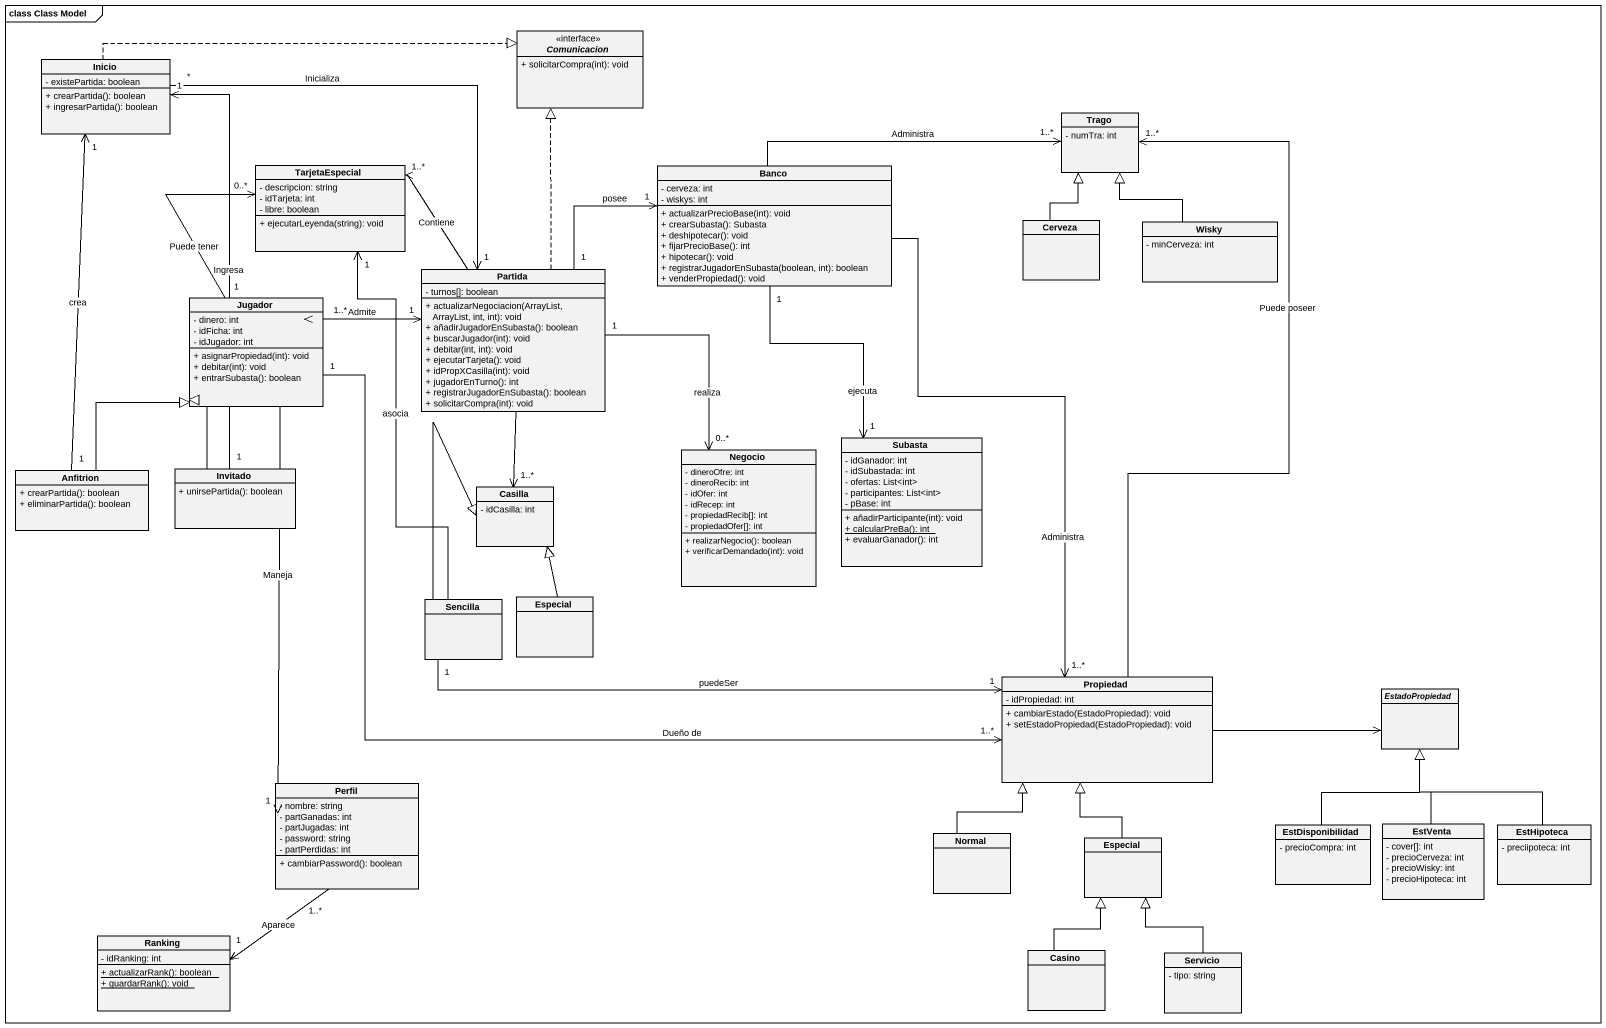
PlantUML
@startuml
mainframe class Class Model
hide circle
hide empty members
skinparam classAttributeIconSize 0
interface Comunicacion <<interface>> {
  + solicitarCompra(int): void
}
class Inicio {
  - existePartida: boolean
  + crearPartida(): boolean
  + ingresarPartida(): boolean
}
class Trago {
  - numTra: int
}
class TarjetaEspecial {
  - descripcion: string
  - idTarjeta: int
  - libre: boolean
  + ejecutarLeyenda(string): void
}
class Banco {
  - cerveza: int
  - wiskys: int
  + actualizarPrecioBase(int): void
  + crearSubasta(): Subasta
  + deshipotecar(): void
  + fijarPrecioBase(): int
  + hipotecar(): void
  + registrarJugadorEnSubasta(boolean, int): boolean
  + venderPropiedad(): void
}
class Cerveza
class Wisky {
  - minCerveza: int
}
class Jugador {
  - dinero: int
  - idFicha: int
  - idJugador: int
  + asignarPropiedad(int): void
  + debitar(int): void
  + entrarSubasta(): boolean
}
class Partida {
  - turnos[]: boolean
  + actualizarNegociacion(ArrayList, ArrayList, int, int): void
  + añadirJugadorEnSubasta(): boolean
  + buscarJugador(int): void
  + debitar(int, int): void
  + ejecutarTarjeta(): void
  + idPropXCasilla(int): void
  + jugadorEnTurno(): int
  + registrarJugadorEnSubasta(): boolean
  + solicitarCompra(int): void
}
class Negocio {
  - dineroOfre: int
  - dineroRecib: int
  - idOfer: int
  - idRecep: int
  - propiedadRecib[]: int
  - propiedadOfer[]: int
  + realizarNegocio(): boolean
  + verificarDemandado(int): void
}
class Subasta {
  - idGanador: int
  - idSubastada: int
  - ofertas: List<int>
  - participantes: List<int>
  - pBase: int
  + añadirParticipante(int): void
  {static} + calcularPreBa(): int
  + evaluarGanador(): int
}
class Anfitrion {
  + crearPartida(): boolean
  + eliminarPartida(): boolean
}
class Invitado {
  + unirsePartida(): boolean
}
class Casilla {
  - idCasilla: int
}
class Sencilla
class Especial
class Propiedad {
  - idPropiedad: int
  + cambiarEstado(EstadoPropiedad): void
  + setEstadoPropiedad(EstadoPropiedad): void
}
abstract class EstadoPropiedad
class Perfil {
  - nombre: string
  - partGanadas: int
  - partJugadas: int
  - password: string
  - partPerdidas: int
  + cambiarPassword(): boolean
}
class Normal
class "Especial" as Especial_2
class EstDisponibilidad {
  - precioCompra: int
}
class EstVenta {
  - cover[]: int
  - precioCerveza: int
  - precioWisky: int
  - precioHipoteca: int
}
class EstHipoteca {
  - preciipoteca: int
}
class Ranking {
  - idRanking: int
  {static} + actualizarRank(): boolean
  {static} + guardarRank(): void
}
class Casino
class Servicio {
  - tipo: string
}
Inicio .right.|> Comunicacion
Inicio "*" -right-> "1" Partida : Inicializa
Banco -right-> "1..*" Trago : Administra
Banco "1" --> "1" Subasta : ejecuta
Banco --> "1..*" Propiedad : Administra
Cerveza -up-|> Trago
Wisky -up-|> Trago
Jugador "1" -up-> "0..*" TarjetaEspecial : Puede tener
Jugador "1" -right-> "1..*" Propiedad : Dueño de
Jugador --> "1" Perfil : Maneja
Partida .up.|> Comunicacion
Partida -up-> "1..*" TarjetaEspecial : Contiene
Partida "1" -right-> "1" Banco : posee
Partida "1" <-left-> "1..*" Jugador : Admite
Partida "1" --> "0..*" Negocio : realiza
Partida --> "1..*" Casilla
Anfitrion "1" -up-> "1" Inicio : crea
Anfitrion -up-|> Jugador
Invitado "1" -up-> "1" Inicio : Ingresa
Invitado -up-|> Jugador
Sencilla -up-> "1" TarjetaEspecial : asocia
Sencilla -up-|> Casilla
Sencilla "1" -right-> "1" Propiedad : puedeSer
Especial -up-|> Casilla
Propiedad -up-> "1..*" Trago : Puede poseer
Propiedad -right-> EstadoPropiedad
Perfil "1..*" --> "1" Ranking : Aparece
Normal -up-|> Propiedad
Especial_2 -up-|> Propiedad
EstDisponibilidad -up-|> EstadoPropiedad
EstVenta -up-|> EstadoPropiedad
EstHipoteca -up-|> EstadoPropiedad
Casino -up-|> Especial_2
Servicio -up-|> Especial_2
@enduml
